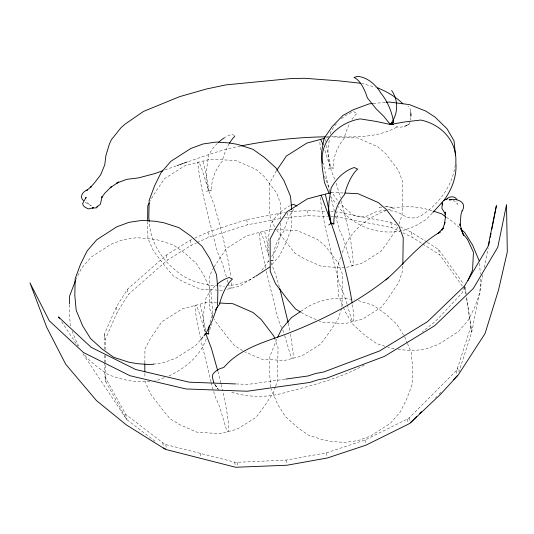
<?xml version="1.0" encoding="UTF-8"?>
<svg xmlns="http://www.w3.org/2000/svg" width="534" height="534" viewBox="0 0 534 534"><rect width="100%" height="100%" fill="white"/><g stroke="black" fill="none" stroke-linecap="round" stroke-linejoin="round"><path stroke-width="0.4" stroke-dasharray="2.67 2" d="M144.821 363.027L144.954 349.049L150.368 338.643L161.802 321.788L182.227 308.852L205.997 302.591L216.577 302.871M147.631 221.456L147.885 238.197L153.205 250.546L165.62 266.813L173.163 275.798L183.129 281.712L199.91 289.034L222.705 290.436M280.677 223.125C281.491 235.174 279.028 247.629 271.105 257.068M280.717 219.053L280.864 204.409L276.579 192.794L263.996 176.313L255.94 169.331L235.728 160.514L210.429 159.199L185.051 165.647L164.626 178.576L153.198 195.437L150.308 200.984M231.496 282.726L231.442 287.452L230.414 288.473A15.366 1.088 75.7 0 1 228.352 283.454M69.427 304.767L69.253 312.744L70.541 326.821M212.078 318.064L212.318 306.896L210.957 291.991L204.382 276.252L196.552 263.743L184.924 253.156L173.356 244.966L158.017 240.033L149.427 238.585L136.631 237.717L123.441 239.646L111.145 244.192L91.281 256.988L81.502 268.302L76.062 279.335M291.884 211.23L291.517 227.985L286.157 242.429L279.629 255.673L270.938 265.732M480.487 278.928L480.193 292.485L474.833 306.937L468.305 320.173L458.526 331.494L438.668 344.283L426.366 348.829L413.176 350.765L398.037 349.496M341.947 306.97L342.494 274.509L338.209 262.895L325.627 246.408L317.57 239.426L297.358 230.608L276.952 229.547M402.79 266.052L402.649 270.898L398.498 282.853L387.043 299.748L381.289 307.257L364.335 317.99L360.483 319.739L345.057 323.657L322.269 322.249L319.219 320.921M329.331 140.415C325.827 154.072 329.558 167.749 335.172 180.245M330.332 133.947L330.586 132.332A30.652 19.958 -52.4 0 1 336.861 123.254M482.91 274.85L471.796 331.834L458.866 372.165M484.338 267.521L488.149 247.983M455.275 164.839C452.518 185.812 439.015 203.875 421.633 215.356A15.366 13.45 -2.8 0 1 402.943 215.002L398.064 212.385L392.59 210.95L388.505 210.83M410.479 120.183C411.314 115.558 411.988 109.357 407.989 106.099M104.691 362.686L104.931 376.784L125.737 414.377L162.696 442.759L165.74 444.568L234.68 462.13L237.123 462.297L285.964 460.101L326.428 452.839L364.996 440.023L407.409 419.03L409.358 417.748L456.216 370.77L457.638 367.826L470.821 326.701L466.336 296.73M409.925 121.879L408.951 124.215C405.306 126.738 400.78 127.713 396.415 126.925L397.83 126.505C377.705 138.199 353.949 137.211 331.547 136.651M275.39 386.863L273.315 392.844L261.86 409.738L256.1 417.248L239.145 427.981L235.294 429.73L219.874 433.648L197.086 432.24L180.305 424.924L170.339 419.01L162.797 410.025L150.381 393.758L145.061 381.403M275.651 386.122L277.46 380.889L278.034 347.621L275.177 339.878M341.66 308.525L337.775 319.733L326.321 336.627L320.56 344.136L303.606 354.87L299.754 356.612L284.335 360.53L261.54 359.128L244.766 351.813M398.985 224.08L402.095 215.115L402.669 181.847L398.384 170.233L385.802 153.745L377.745 146.763L357.533 137.946L330.633 136.811M209.702 329.725L211.958 323.644M340.672 257.228L337.848 264.831L337.488 281.585L338.85 296.49L342.921 306.229M342.367 252.669C348.889 231.869 367.125 217.285 387.063 210.196M104.47 349.41L104.217 334.484L116.285 307.07L127.292 289.421L166.254 255.105L190.244 240.2L193.935 238.498M105.352 349.57L105.185 339.617L117.253 312.203L128.26 294.561L167.222 260.238L191.212 245.333L196.385 242.957M464.847 287.098L462.07 292.919L438.134 318.651L434.536 322.082L422.321 331.714M206.231 338.83C200.197 356.425 185.004 368.12 168.891 376.009M276.705 339.117L269.897 356.512L269.53 373.259L270.818 387.337M213.747 267.614L209.415 275.938L209.515 308.292L212.959 316.288M214.107 266.92L226.256 248.677L246.681 235.741L270.458 229.48L276.138 229.507M276.378 170.847L269.59 183.269L269.69 215.629L275.017 227.985M268.809 260.445L261.326 270.912M397.95 227.07L386.496 243.965L380.735 251.474L363.781 262.207L359.929 263.95L346.052 267.481M200.203 340.291L195.851 345.318L175.993 358.114L163.698 362.659L153.805 364.108M432.28 213.106L426.099 219.501L415.238 226.029L403.016 230.595M435.517 397.63L436.685 396.455M439.028 394.105L441.371 391.756M206.411 191.759L208.514 190.291L211.544 190.458M328.216 169.198L330.319 167.723L333.349 167.89M268.041 261.86L269.089 261.119M300.922 311.342C315.994 299.814 335.926 295.889 354.396 299.894M254.858 276.612L241.975 284.776L238.124 286.518L226.556 289.455M255.165 276.625L249.992 279.783L237.69 284.328L228.625 285.657M364.195 365.082C339.864 378.459 312.864 385.168 286.224 392.25C268.001 397.817 248.183 397.737 230.081 391.782M194.676 238.157L207.96 232.043L246.655 219.607L285.376 212.272M197.119 242.616L208.927 237.183L247.622 224.741L280.697 218.473M387.838 209.909C402.115 204.889 418.162 206.157 432.393 210.85M164.278 377.718L158.131 379.988L154.833 380.468M164.999 169.932L187.287 161.882L177.108 165.547C198.034 158.538 218.466 150.208 240.273 146.096M326.007 137.986L329.858 137.011M284.735 217.712L307.971 215.669L327.662 216.537M149.887 381.196C135.749 383.285 121.432 379.46 108.215 374.668C99.511 368.507 90.186 362.379 83.711 353.808M285.029 379.193L248.036 384.387L236.449 383.953M331.18 192.6L343.395 192.968M381.576 207.052L379.147 207.305L381.543 207.085M373.126 103.489L385.181 102.388M384.734 206.792L386.549 206.591L393.591 207.579L386.329 206.645M401.388 230.741C377.625 235.688 352.694 225.869 338.236 206.484M289.395 211.791L307.003 210.529L325.873 211.364M326.661 136.771L329.144 136.691M386.055 210.776L381.156 210.73L375.576 211.958L370.496 214.388A15.366 13.45 -2.8 0 1 351.806 214.027L339.457 203.12L331.948 192.641M330.8 211.584L335.719 211.798M330.947 216.684L337.508 216.971L391.843 227.591L399.839 231.389M344.51 267.868L321.715 266.466L304.941 259.144L294.975 253.229L276.505 229.934M270.898 260.425L273.174 260.552M218.106 285.823C203.06 285.116 187.668 280.984 176.207 270.818C161.014 259.07 149.987 240.607 149.193 221.223M218.9 285.877L224.5 286.257M361.458 83.364L375.302 87.169M394.132 348.842L387.951 347.213M324.926 150.481L330.319 167.723L333.316 168.283A30.652 19.771 -63.5 0 1 344.009 138.72A30.652 11.948 -74.6 0 1 349.636 123.601M226.409 276.772L222.311 263.309L219.461 256.46A15.366 1.088 75.7 0 1 215.456 244.752C208.781 217.532 200.63 190.371 197.74 162.423L198.802 161.929L201.218 167.075L208.514 190.291L211.511 190.845A30.652 19.771 -63.5 0 1 222.204 161.288A30.652 11.948 -74.6 0 1 229.013 144M270.892 260.525L273.141 260.946A30.652 19.771 -63.5 0 1 283.834 231.382A30.652 11.948 -74.6 0 1 294.868 208.04M396.689 225.221L390.875 222.458L336.54 211.838L337.508 216.971M358.301 300.549L373.64 305.481L385.201 313.678L396.829 324.258L403.791 335.379M384.887 346.226L376.45 343.509L364.882 335.319L353.254 324.739L345.425 312.223L343.235 306.977M452.979 200.343L456.096 202.012L457.571 204.395L456.991 200.958M316.168 319.592L305.488 314.933L301.216 312.397M400.326 226.95L411.227 232.136L426.679 241.942M402.749 232.777L412.201 237.27L422.027 243.511M234.613 135.563L231.95 134.294A30.652 19.958 -52.4 0 0 225.288 137.271M242.63 350.544L234.8 345.892L227.25 336.914L214.835 320.647L214.214 319.192M427.38 242.389L438.614 249.518L463.679 284.061M422.734 243.951L439.589 254.651L465.615 290.523L466.095 293.767M85.246 202.406L91.201 205.844L88.197 203.527L86.194 200.737M446.357 217.184L453.159 221.997L459.894 228.125M155.087 441.304L126.712 419.51L82.416 352.967M330.379 196.378L336.273 203.961M214.701 384.433L218.092 389.086M214.962 384.687L218.58 389.753M214.915 384.667L217.932 389.019M281.752 327.536L281.091 326.554A15.366 1.088 75.7 0 1 277.086 314.853L266.339 271.352M61.657 321.782L77.804 346.039M78.932 346.166L77.19 343.382L72.183 331.394M104.931 376.784L105.899 381.917L126.712 419.51L125.737 414.377M404.665 336.774L407.168 342.768M407.482 343.516L411.233 352.507L412.602 367.412L412.235 384.16L406.875 398.611L400.346 411.847L390.568 423.168L370.709 435.964L358.407 440.503L345.218 442.439L332.422 441.565L323.831 440.123L308.492 435.19L296.924 426.993L285.296 416.413L277.466 403.898L271.212 388.912M324.425 176.14L329.758 189.25M271.012 262.574L275.838 275.137L279.422 287.319M217.378 143.372A30.652 19.958 -52.4 0 0 208.781 154.893L206.645 168.651L206.084 179.537L208.514 190.291L214.207 205.043L222.351 234.366L228.719 263.249L230.855 276.986M282.726 329.872L283.941 333.403M284.682 335.579L288.04 346.873A15.366 1.088 75.7 0 0 292.045 358.574L293.073 357.546L293.126 352.82L290.483 334.151M268.976 256.634L262.848 237.169L260.438 232.023L259.37 232.517C260.031 244.612 263.202 256.4 265.632 268.228M205.223 331.994L198.394 310.287L195.978 305.134L194.91 305.628L195.337 311.702L200.283 337.441M347.067 303.973L343.449 292.992L341.82 289.675A15.366 1.088 75.7 0 1 337.815 277.974C331.133 250.746 322.99 223.586 320.1 195.638M336.24 183.235L340.458 197.74M347.294 304.74L348.769 309.994A15.366 1.088 75.7 0 0 352.767 321.695L353.802 320.667L353.855 315.941L352.407 304.527M341.279 200.864C346.419 221.897 352.74 243.11 353.248 264.884L352.22 265.912A15.366 1.088 75.7 0 1 348.215 254.204L344.116 240.741L341.266 233.892A15.366 1.088 75.7 0 1 337.268 222.184L335.652 215.996M217.879 371.324L220.983 383.779M334.438 211.351L330.92 197.386M211.017 381.77L200.991 340.565M211.217 382.544L212.632 387.964A15.366 1.088 75.7 0 0 216.63 399.666L219.481 406.521L223.579 419.984A15.366 1.088 75.7 0 0 227.584 431.686L228.619 430.658C228.826 417.948 225.488 405.493 223.172 393.084L222.805 391.529M329.591 191.94L323.13 163.057M221.163 384.553L222.625 390.754M268.929 255.012L267.714 249.632L268.275 238.745L270.411 224.994A30.652 19.958 -52.4 0 1 290.643 205.477M205.336 331.961L203.254 322.743L203.821 311.856L205.95 298.106A30.652 19.958 -52.4 0 1 216.417 284.862M288.273 323.117L289.869 330.987M464.64 285.39L465.615 290.523M470.821 326.701L471.796 331.834L466.582 297.004M438.614 249.518L439.589 254.651M457.638 367.826L458.472 372.225M456.216 370.77L456.91 374.434M411.227 232.136L412.201 237.27M390.875 222.458L391.843 227.591M409.358 417.748L410.192 422.154M407.409 419.03L408.243 423.429M364.996 440.023L365.69 443.687M307.003 210.529L307.971 215.669M287.132 212.699L287.959 217.098M326.428 452.839L327.122 456.503M246.655 219.607L247.622 224.741M285.964 460.101L286.658 463.766M207.96 232.043L208.927 237.183M237.123 462.297L237.95 466.696M234.68 462.13L235.374 465.802M190.244 240.2L191.212 245.333M166.254 255.105L167.222 260.238M200.21 453.353L200.904 457.017M165.74 444.568L166.434 448.24M162.696 442.759L163.384 446.431M127.292 289.421L128.26 294.561M116.285 307.07L117.253 312.203M104.217 334.484L105.185 339.617M320.64 149.807L319.599 140.616M464.887 287.012L466.215 295.923M479.419 263.315L480.406 274.082M144.874 373.513L144.968 377.458M105.452 355.377L105.605 364.502M105.619 365.329L105.899 381.917M104.564 355.217L104.677 361.852M200.243 304.7A35.998 2.55 75.7 0 1 205.503 330.953M209.996 322.463A30.652 19.771 -63.5 0 1 213.353 313.632M324.879 138.92A35.998 2.55 75.7 0 1 325.66 142.191M326.401 145.382A35.998 2.55 75.7 0 1 330.319 167.723M352.019 119.449A30.652 11.948 -74.6 0 1 357.086 113.315L353.755 111.733A30.652 19.958 -52.4 0 0 341.052 119.082M264.704 231.589A35.998 2.55 75.7 0 1 268.949 251.2M203.074 161.488A35.998 2.55 75.7 0 1 208.514 190.291M228.098 282.633A15.366 1.088 75.7 0 1 227.264 279.849M408.951 124.215L404.685 126.418L408.951 124.215M410.806 113.568L410.706 111.539L410.986 117.447L410.806 113.568"/><path stroke-width="0.8" d="M144.807 363.848L144.834 371.938M147.638 220.635L147.785 205.837L149.226 203.067M445.316 213.52L445.343 212.118L445.089 216.01L445.523 217.745L445.543 216.477L444.448 223.96L445.009 222.431L442.532 229.413M69.44 303.966L69.614 295.99L75.701 280.076M217.538 305.515L217.885 289.562L216.524 274.663L209.949 258.923L202.119 246.408L190.491 235.828L178.923 227.638L163.584 222.698L154.993 221.256L142.198 220.388L129.008 222.318L116.706 226.863L96.848 239.659L87.069 250.973L80.541 264.217L75.181 278.661L74.82 295.409L76.182 310.314L82.757 326.054L90.586 338.569L102.214 349.149L113.782 357.339L129.121 362.272L137.712 363.721L150.508 364.589L153.805 364.108M402.836 264.437L403.217 237.63L398.938 226.016L386.356 209.528L378.299 202.553L358.087 193.729L345.024 193.054M488.623 245.54L489.418 241.468M490.212 237.396L491.006 233.325M491.801 229.253L496.406 205.643L488.043 246.428L464.56 285.99L427.567 321.648L379.574 350.965L323.864 371.944L315.788 373.46L308.045 375.963L285.85 379.08M462.104 210.663L460.969 214.581L460.061 225.675L460.048 223.906L461.603 230.401L463.692 235.521M442.586 229.473L442.986 228.192L441.938 230.167L443.187 228.145L438.067 233.465M217.245 307.077L212.165 320.76L205.63 334.004L204.001 335.886M85.72 198.227L86.114 197.293L82.697 203.394L82.997 204.983L84.279 206.738L88.25 208.941L93.343 207.813L92.449 208.013L96.44 207.853L97.722 206.251L96.928 206.878L100.325 204.322L102.228 196.365L101.727 197.46L104.884 193.121L111.312 186.76L110.224 187.788L118.675 181.987L116.712 183.149L126.605 179.371L138.747 177.849L155.094 173.497L162.716 170.753M462.177 210.977C467.711 201.752 456.236 197.92 449.054 199.836L451.05 199.923M467.964 280.55L472.57 270.131L473.431 252.262L467.57 239.452L463.025 233.899L460.815 228.492L461.603 230.401M277.433 337.648L281.785 328.824L291.564 317.503L300.255 311.783M276.832 170.172L286.438 156.008L306.863 143.079L324.465 138.379M200.744 339.657L202.92 337.148M442.239 202.239L432.84 212.525M443.887 200.404C451.824 189.663 457.144 175.94 455.829 162.403C457.091 140.816 441.191 124.349 420.799 120.043L404.645 121.966L390.287 124.469L376.15 121.425L360.17 118.895C338.863 122.279 319.759 140.502 322.322 163.124M385.942 279.943C403.991 264.003 419.157 244.078 440.27 231.976L438.04 233.605M163.664 447.892L166.708 449.701L235.648 467.263L286.932 465.234L327.402 457.972L365.964 445.156L408.376 424.163L410.326 422.888L416.774 416.427M419.697 413.49L421.459 411.727M453.673 379.427L457.191 375.903M410.326 422.888L440.577 394.246L458.312 374.835L485.026 333.603L498.496 290.075L507.3 251.935L506.526 204.635L497.795 247.209L473.284 288.514L434.656 325.74L384.56 356.345L326.394 378.246L317.964 379.828L309.88 382.444L247.235 391.235L185.885 388.946L130.009 375.729L83.424 352.493L49.288 320.807L29.944 282.846L46.712 327.295L65.642 364.148L96.46 400.58L126.171 424.784L165.306 449.281M446.13 199.669C448.473 196.245 455.008 195.451 456.857 199.636M391.629 90.426A35.998 31.506 -2.8 0 1 390.287 124.469L393.598 122.239A30.652 14.098 69.7 0 0 381.002 93.33A30.652 22.121 62.8 0 0 357.393 76.362L354.009 77.483A30.652 12.315 78.2 0 1 367.365 97.876L376.069 108.776L383.959 116.492L390.287 124.469L393.498 121.839M388.398 277.647C357.753 302.331 322.276 320.133 285.697 334.264C263.649 342.294 239.532 348.836 223.766 367.546C219.381 368.367 215.402 370.696 212.779 374.347L212.439 377.384L213.854 382.871M328.764 224.981L330.873 223.506L333.904 223.673M204.635 334.237L205.683 333.496L208.714 333.663M255.806 276.225L269.85 266.987M320.1 195.638L321.161 195.144C334.13 230.167 346.306 265.825 352.14 302.911M447.285 199.022C444.515 199.396 440.984 201.805 442.366 204.976L442.386 203.708L441.878 208.307L445.496 214.274M331.18 192.6L307.41 198.862L286.985 211.798L275.557 228.652L270.137 239.058L270.244 271.412L275.564 283.768L287.98 300.035L295.522 309.019L300.508 311.976M241.061 145.909C268.909 140.362 297.391 137.238 325.833 136.797M372.325 103.569L369.114 103.863L353.221 109.797L342.975 115.404L332.155 126.611L324.071 138.393L321.488 152.464L322.202 167.255L324.452 182.448L329.131 193.448M385.982 102.314L389.193 102.014L409.498 104.631L425.992 111.185L435.117 117.153L447.051 128.801L454.04 140.869L455.469 155.014M390.287 124.469L393.625 124.402M235.621 383.926L189.27 382.197L135.749 369.535L91.12 347.274L58.426 316.929L59.347 318.311M219.841 303.045L232.897 303.719L253.109 312.537L261.173 319.519L273.748 336.006L274.89 339.103M360.657 83.271L338.93 80.854L304.34 78.271L290.256 78.632L225.989 84.873L206.338 89.024L179.638 96.647L143.559 111.399L125.39 123.901L121.145 127.513L111.399 139.701L109.463 143.9L105.919 155.474L104.764 164.806L100.712 174.745L94.438 182.948L90.226 187.554L91.18 186.733L86.261 190.758L87.289 189.91C82.87 191.499 79.059 196.692 83.424 200.644M330.873 223.506L333.863 224.066A30.652 19.771 -63.5 0 1 344.564 194.509A30.652 11.948 -74.6 0 1 357.633 169.104L354.302 167.516A30.652 19.958 -52.4 0 0 331.133 188.115L329.004 201.865L328.443 212.759L330.873 223.506A35.998 2.55 75.7 0 0 325.426 194.71M377.598 87.843C386.763 91.561 395.814 96.734 402.91 103.783M433.161 211.09L441.591 213.807L445.676 216.697M296.911 205.977L293.58 204.395A30.652 19.958 -52.4 0 0 291.384 205.169M461.116 229.24L464.787 232.584L472.617 245.099L479.192 260.832M320.614 139.361L323.03 144.507M463.025 233.899L463.512 235.073M279.869 288.841L288.113 322.329M217.672 370.543L211.377 348.248L205.683 333.496L208.681 334.057A30.652 19.771 -63.5 0 1 209.301 325.52M291.731 209.575L290.516 196.332L283.941 180.592L276.111 168.077L264.484 157.497L252.922 149.306L237.583 144.367L228.986 142.925L216.197 142.057L203 143.986L190.705 148.532L170.847 161.328L161.068 172.642L154.54 185.885L149.173 200.33L148.812 217.084L149.193 221.223M215.269 310.187A30.652 19.771 -63.5 0 1 219.374 304.493A30.652 11.948 -74.6 0 1 232.45 279.088L229.119 277.506A30.652 19.958 -52.4 0 0 217.058 284.315M218.613 142.211A30.652 19.958 -52.4 0 1 224.56 137.712M229.413 143.312A30.652 11.948 -74.6 0 1 234.773 136.337"/></g></svg>
